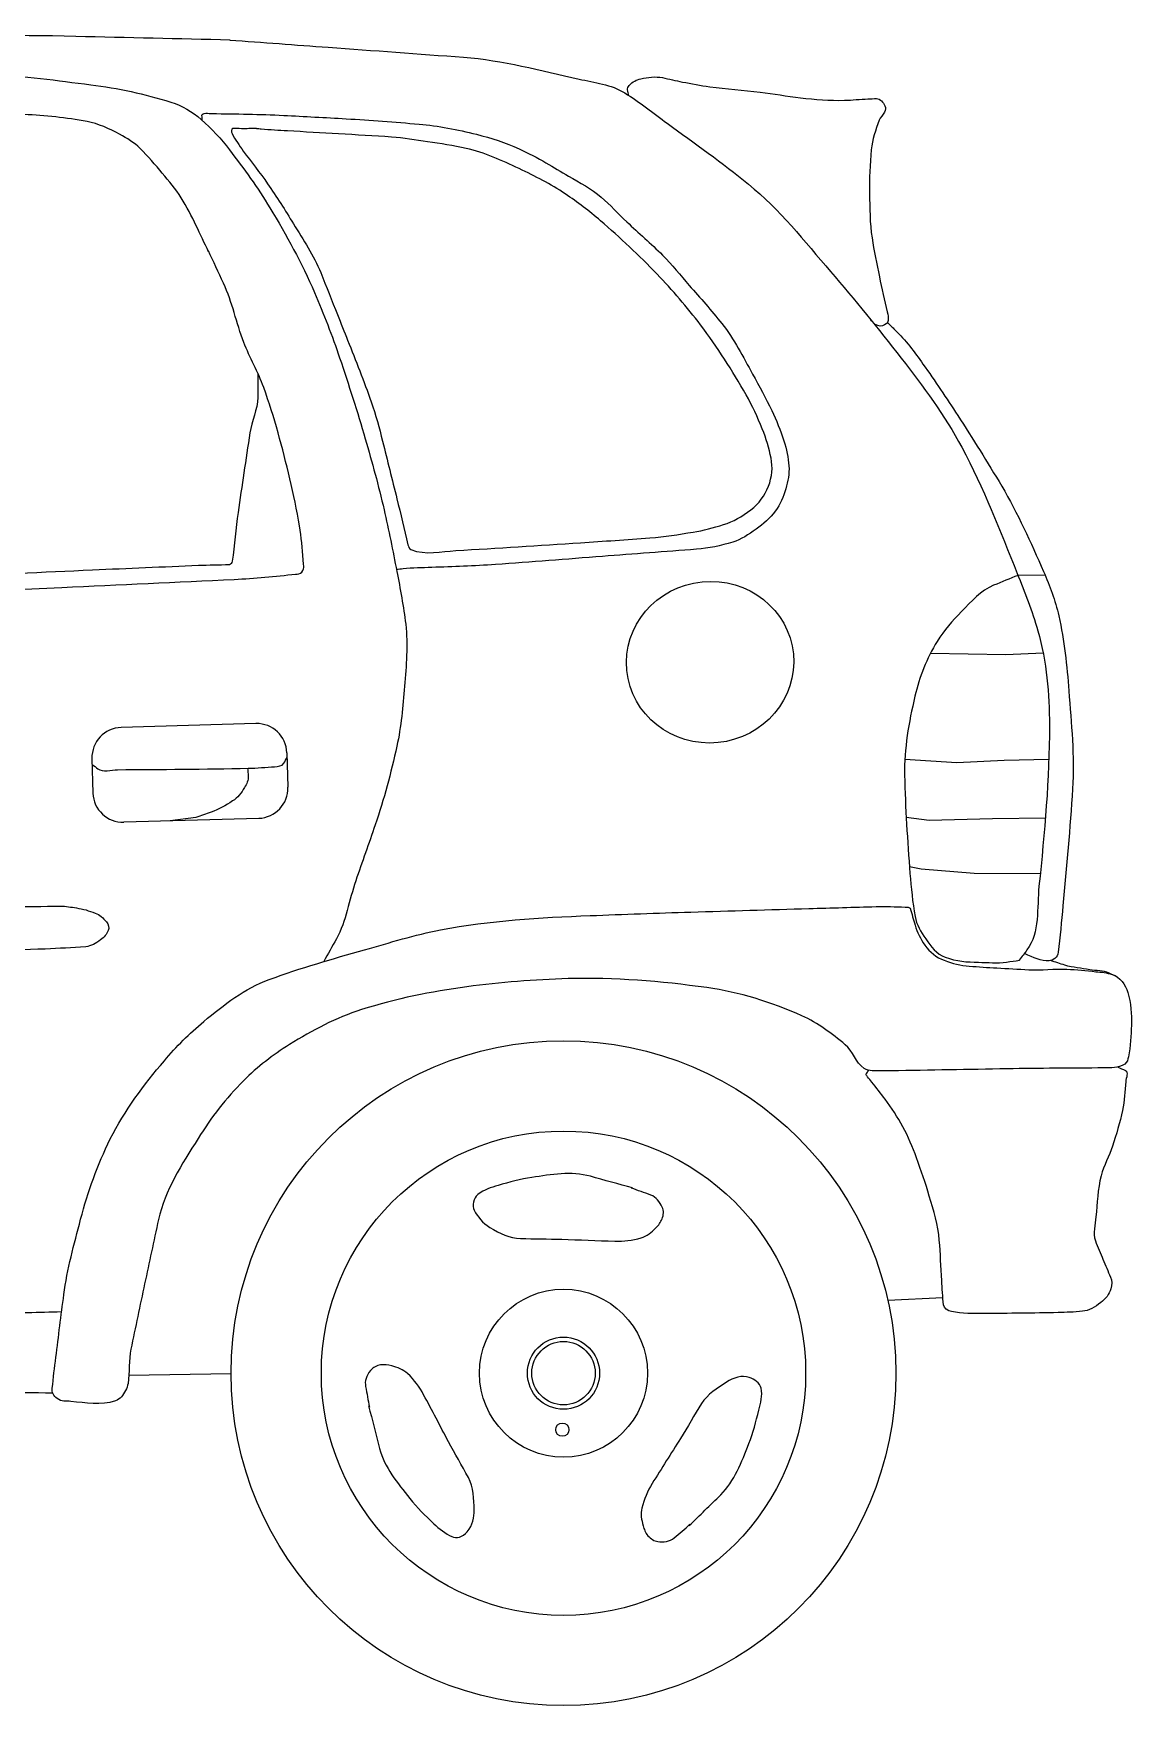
# Model space of a CAD drawing. Header units: millimetres. Extents: x 1343 to 64046, y 44602 to 77982.
# Drawn here: x 33670 to 34754, y 54953 to 56603 of the extents above; entities that cross this region are included whole.
import ezdxf

# ---------------------------------------------------------------- set-up
doc = ezdxf.new("R2010")
doc.units = ezdxf.units.MM

# ---------------------------------------------------------------- blocks, each defined once
blk = doc.blocks.new('A$C5F0A171C')
for p, q in [((4188.7, 1101.5), (4161.6, 1101.8)), ((4147.6, 1023.9), (4073.3, 1027.5)), ((4184.6, 1024.5), (4147.6, 1023.9)), ((3405.9, 978), (3272.8, 978)), ((3243.1, 948.2), (3243.1, 914.1)), ((3435.6, 948.2), (3435.6, 914.1)), ((4096.2, 918.9), (4045.1, 923.7)), ((4142.9, 919.9), (4096.2, 918.9)), ((4187.1, 919.6), (4142.9, 919.9)), ((3405.9, 884.3), (3272.8, 884.3)), ((3344, 887), (3318.5, 884.3)), ((4067.2, 862.7), (4044.7, 866.4)), ((4129.8, 862.7), (4067.2, 862.7)), ((4182, 861.6), (4129.8, 862.7)), ((4057.9, 814.9), (4046.5, 817.7)), ((4110.2, 809.2), (4057.9, 814.9)), ((4175.3, 807), (4110.2, 809.2)), ((4066.9, 391.5), (4012.7, 390.4)), ((3261.6, 338.8), (3362.5, 337.4))]:
    blk.add_line(p, q)
for centre, radius in [((3690.5, 328.1), 328.1), ((3690.5, 328.1), 239), ((3690.5, 328.1), 82.9), ((3690.5, 328.1), 35.6), ((3690.5, 328.1), 31.3), ((3687.7, 272.4), 6.54)]:
    blk.add_circle(centre, radius)
for centre, start, end in [((3272.8, 948.2), 90.0011, 179.9985), ((3405.9, 948.2), 0, 89.9995), ((3272.8, 914.1), 180, 269.9995), ((3405.9, 914.1), 270.0005, 0)]:
    blk.add_arc(centre, 29.7, start, end)
at = {"extrusion": (0, 0, -1)}
blk.add_ellipse((3855.7, 1025.3), major_axis=(-82.4, -5.7), ratio=0.965375, start_param=4.712389, end_param=10.995564, dxfattribs=at)
for points, knots in [([(3400.2, 1653), (3349.6, 1655.7), (3299, 1658.3), (3248.3, 1661), (3124.9, 1667.6), (3001.1, 1666.8), (2877.5, 1668.7), (2773.9, 1670.3), (2670.2, 1670.7), (2566.6, 1670), (2475.5, 1669.3), (2384.7, 1661.2), (2293.9, 1653.4), (2233.1, 1648.1), (2173.2, 1637.6), (2112.9, 1627.8), (2075.2, 1621.7), (2038.4, 1612.7), (2003.3, 1595.8), (1998, 1593.3), (1996.8, 1585.8), (1991.8, 1583.1), (1983.4, 1578.3), (1974.9, 1573.6), (1966.3, 1569), (1887.4, 1525.9), (1807.6, 1484.3), (1729.3, 1439.9), (1659.9, 1400.5), (1593.1, 1356.9), (1525.4, 1314.6), (1483.9, 1288.7), (1442.4, 1262.8), (1401.2, 1236.4), (1377.4, 1221.2), (1354.5, 1204.8), (1331.1, 1189.1), (1325.7, 1185.5), (1320.9, 1180.1), (1314.5, 1178.9), (1300.5, 1176.2), (1286.4, 1173.6), (1272.4, 1170.9), (1238.8, 1164.6), (1205.4, 1157.9), (1171.8, 1152), (1140.7, 1146.6), (1108.9, 1147.9), (1077.5, 1145.7), (1042.6, 1143.2), (1007.8, 1140.8), (973, 1138), (907.6, 1132.7), (842.8, 1122), (778, 1111.1), (706, 1099.1), (634.3, 1085.8), (562.6, 1071.5), (506.3, 1060.3), (450.3, 1047.7), (394.4, 1034.4), (359.6, 1026.2), (325.5, 1015.6), (291.2, 1005), (259, 995.2), (228, 983.1), (197.5, 967.7), (181.3, 959.5), (167.7, 948.2), (154.2, 935.8), (138, 920.8), (124, 905.1), (110.9, 887.2), (95.9, 866.8), (84.3, 846.2), (75.2, 822), (70.9, 810.6), (70.1, 799), (68.8, 787.5), (68.5, 784.1), (71.7, 780.7), (70.1, 777.3), (68.4, 773.7), (64.7, 772.2), (61.2, 770.9), (55, 768.6), (48.2, 770.5), (42.1, 768.3), (35.9, 766.1), (29, 764.1), (25.5, 758.1), (18.5, 746.1), (15.9, 733.7), (12.8, 721), (10.5, 712.1), (8.6, 703.1), (6.4, 694.2), (6, 692.8), (5.6, 691.4), (5.1, 690.1), (4.3, 687.8), (-0.3, 687.2), (0, 685), (0.8, 679.6), (3, 673.8), (5.1, 668.4), (9.3, 657.7), (13.7, 647.1), (17.9, 636.4), (22.9, 623.4), (25.3, 609.4), (31.9, 596.8), (36.3, 588.4), (43.5, 582.1), (49.7, 575.1), (55.1, 568.9), (60.9, 563.7), (66.3, 557.2), (70.7, 551.8), (75.4, 545.5), (75.2, 539.3), (75, 533.4), (70.1, 527.5), (68.8, 521.4), (66.4, 510), (64.3, 498.4), (62.5, 486.9), (61, 477.6), (58.9, 468), (61.2, 458.7), (63.5, 449.5), (71.6, 443.4), (79, 437), (99.9, 419), (119.9, 403.8), (144, 391), (157.6, 383.8), (171.2, 376.9), (186.1, 375.7), (201.8, 374.3), (217.5, 373.6), (233.2, 373.1), (266.8, 371.9), (300.3, 371.2), (333.9, 370.5), (342, 370.4), (350.1, 370.7), (358.1, 373.1), (362.3, 374.3), (366.2, 377.9), (367, 382), (370.1, 397.4), (370.3, 412.7), (370.9, 428.1), (371.8, 456.6), (369.5, 485.2), (372.1, 513.7), (374.8, 543.7), (386.1, 571.9), (396.3, 600.6), (406.4, 629), (417.1, 655.7), (434.6, 681.2), (455.8, 712.2), (484, 733.6), (516.1, 752.7), (548.6, 772.1), (580.8, 786.5), (616.8, 796.2), (670.4, 810.6), (724.1, 817.6), (778, 820.5), (822.8, 822.9), (868.4, 822.8), (913.1, 809), (944.8, 799.2), (971.6, 783.5), (999.7, 766.8), (1027.5, 750.3), (1054.4, 735), (1077.5, 711.8), (1096.8, 692.4), (1110.1, 670), (1123.4, 646.6), (1134.5, 627), (1145.6, 607.9), (1152.7, 586.6), (1162.1, 557.9), (1168.7, 528.9), (1174.3, 499.4), (1178.9, 475.6), (1182.4, 451.7), (1185.8, 427.8), (1188.8, 406.7), (1185.2, 385.2), (1188.4, 363.9), (1188.8, 360.8), (1190.4, 356.4), (1193.4, 356.2), (1216, 355.3), (1238.5, 356.8), (1261, 357.5), (1287.7, 358.3), (1314.5, 359.6), (1341.3, 360.1), (1599.3, 364.2), (1857.4, 360.1), (2115.4, 353.7), (2453.8, 345.3), (2792.2, 337.4), (3130.5, 325.6), (3149, 324.9), (3167.5, 324.3), (3186, 323.6)], [0, 0, 0, 0, 0.019755, 0.019755, 0.019755, 0.067936, 0.067936, 0.067936, 0.108327, 0.108327, 0.108327, 0.143817, 0.143817, 0.143817, 0.167557, 0.167557, 0.167557, 0.182385, 0.182385, 0.182385, 0.184616, 0.184616, 0.184616, 0.188397, 0.188397, 0.188397, 0.223457, 0.223457, 0.223457, 0.254542, 0.254542, 0.254542, 0.273614, 0.273614, 0.273614, 0.284597, 0.284597, 0.284597, 0.287126, 0.287126, 0.287126, 0.292698, 0.292698, 0.292698, 0.305991, 0.305991, 0.305991, 0.318268, 0.318268, 0.318268, 0.331879, 0.331879, 0.331879, 0.357444, 0.357444, 0.357444, 0.385889, 0.385889, 0.385889, 0.408264, 0.408264, 0.408264, 0.422206, 0.422206, 0.422206, 0.435303, 0.435303, 0.435303, 0.442296, 0.442296, 0.442296, 0.450751, 0.450751, 0.450751, 0.460404, 0.460404, 0.460404, 0.464963, 0.464963, 0.464963, 0.466302, 0.466302, 0.466302, 0.467727, 0.467727, 0.467727, 0.470232, 0.470232, 0.470232, 0.472761, 0.472761, 0.472761, 0.477853, 0.477853, 0.477853, 0.481436, 0.481436, 0.481436, 0.481993, 0.481993, 0.481993, 0.48293, 0.48293, 0.48293, 0.485188, 0.485188, 0.485188, 0.489657, 0.489657, 0.489657, 0.495117, 0.495117, 0.495117, 0.498769, 0.498769, 0.498769, 0.501937, 0.501937, 0.501937, 0.504534, 0.504534, 0.504534, 0.507001, 0.507001, 0.507001, 0.51156, 0.51156, 0.51156, 0.515217, 0.515217, 0.515217, 0.518869, 0.518869, 0.518869, 0.529213, 0.529213, 0.529213, 0.535028, 0.535028, 0.535028, 0.541161, 0.541161, 0.541161, 0.554243, 0.554243, 0.554243, 0.557405, 0.557405, 0.557405, 0.559047, 0.559047, 0.559047, 0.565045, 0.565045, 0.565045, 0.57617, 0.57617, 0.57617, 0.587891, 0.587891, 0.587891, 0.59947, 0.59947, 0.59947, 0.613566, 0.613566, 0.613566, 0.627809, 0.627809, 0.627809, 0.648986, 0.648986, 0.648986, 0.666596, 0.666596, 0.666596, 0.679115, 0.679115, 0.679115, 0.691482, 0.691482, 0.691482, 0.701836, 0.701836, 0.701836, 0.710519, 0.710519, 0.710519, 0.722187, 0.722187, 0.722187, 0.731604, 0.731604, 0.731604, 0.739912, 0.739912, 0.739912, 0.741109, 0.741109, 0.741109, 0.749883, 0.749883, 0.749883, 0.760317, 0.760317, 0.760317, 0.860883, 0.860883, 0.860883, 0.992782, 0.992782, 0.992782, 1, 1, 1, 1]), ([(3399.9, 1653), (3432.3, 1649.7), (3464.6, 1646.4), (3496.9, 1643), (3541.3, 1638.5), (3585.7, 1633.9), (3630.1, 1629.3), (3668.5, 1625.3), (3705.7, 1613.8), (3743.3, 1604.4), (3758.6, 1600.5), (3774.7, 1598.2), (3788.1, 1589.4), (3802.6, 1579.7), (3815.6, 1568.8), (3829.1, 1558.2), (3855.4, 1537.6), (3882.2, 1517.8), (3907.5, 1495.8), (3937.4, 1469.8), (3961, 1438), (3985.9, 1407.2), (4009, 1378.5), (4031.3, 1349.6), (4053.1, 1319.8), (4074.1, 1291.1), (4094.2, 1262), (4110.3, 1230), (4130.8, 1189.2), (4145.5, 1146.7), (4161.3, 1104), (4168.3, 1085.1), (4174.9, 1066.8), (4179.9, 1046.8), (4187.9, 1015.6), (4189.5, 984.4), (4188.7, 953.2), (4187.2, 900.4), (4180.7, 847.6), (4173.7, 794.7), (4170.9, 773.5), (4173.3, 749), (4160, 732.4), (4157.4, 729), (4154.7, 725.7), (4152, 722.3)], [0, 0, 0, 0, 0.06932, 0.06932, 0.06932, 0.164416, 0.164416, 0.164416, 0.246798, 0.246798, 0.246798, 0.280355, 0.280355, 0.280355, 0.316996, 0.316996, 0.316996, 0.388184, 0.388184, 0.388184, 0.472243, 0.472243, 0.472243, 0.550549, 0.550549, 0.550549, 0.626246, 0.626246, 0.626246, 0.722863, 0.722863, 0.722863, 0.765588, 0.765588, 0.765588, 0.832381, 0.832381, 0.832381, 0.945494, 0.945494, 0.945494, 0.990885, 0.990885, 0.990885, 1, 1, 1, 1]), ([(3197.1, 403.1), (3174.7, 403.1), (3152.3, 403.2), (3129.9, 403.2), (3061.5, 403.3), (2993.2, 406), (2924.9, 407.5), (2862.3, 408.9), (2799.7, 410.5), (2737, 411.8), (2698.3, 412.6), (2659.6, 412.2), (2620.9, 412.5), (2594.4, 412.8), (2567.9, 413.5), (2541.3, 414), (2533, 414.1), (2524.6, 414.2), (2516.2, 415.4), (2513, 415.9), (2510.1, 419.4), (2509.8, 422.6), (2508.6, 433.1), (2509.2, 443.7), (2508.4, 454.2), (2506.2, 480), (2504.3, 505.8), (2501.9, 531.5), (2500.2, 549.5), (2497.7, 567.4), (2496.2, 585.4), (2493.6, 615.1), (2492.2, 644.8), (2490.4, 674.6), (2489, 698.5), (2488, 722.5), (2487.6, 746.5), (2487.3, 765), (2491.3, 783.4), (2491.9, 801.8), (2492.2, 814), (2489.9, 826.4), (2491.1, 838.5), (2494.4, 871.4), (2497.8, 904.2), (2501.2, 937), (2503.6, 960), (2506, 983.1), (2508.4, 1006.1), (2511.2, 1033.6), (2513.3, 1061.2), (2516.2, 1088.8), (2520.6, 1129.3), (2527.4, 1169.6), (2534.9, 1209.6), (2542.8, 1252.3), (2551.3, 1294.9), (2559.3, 1337.6), (2565.8, 1372.9), (2572, 1408.1), (2578.6, 1443.3), (2584.8, 1476.2), (2591.3, 1509), (2598, 1541.7), (2602.3, 1563.3), (2607, 1584.9), (2611.6, 1606.4), (2612.9, 1612.7), (2614.3, 1618.9), (2615.9, 1625.1), (2616.7, 1628.3), (2619.1, 1631.6), (2622.3, 1632.3), (2641.4, 1636.3), (2660.6, 1635.5), (2679.7, 1635.2), (2771.1, 1633.6), (2862.5, 1632.7), (2953.9, 1630.2), (2986.9, 1629.2), (3019.9, 1628.2), (3052.8, 1627.3), (3089.4, 1626.3), (3126, 1626.1), (3162.5, 1625.1), (3195.7, 1624.2), (3228.5, 1618), (3261.5, 1612.9), (3288.2, 1608.7), (3314.1, 1602.5), (3340, 1593.5), (3351, 1589.6), (3360.7, 1583.5), (3369.3, 1575.5), (3379.7, 1565.9), (3388.5, 1555.8), (3396.6, 1544.6), (3410.2, 1525.6), (3423.2, 1506.7), (3434.6, 1486.3), (3450.1, 1458.8), (3464.6, 1431), (3476.2, 1401.6), (3484.7, 1380.1), (3492.4, 1358.3), (3499.1, 1336.2), (3507.2, 1309.5), (3515.1, 1282.7), (3522, 1255.7), (3528.1, 1232.3), (3533.8, 1208.9), (3538.5, 1185.2), (3542.6, 1164.9), (3545.9, 1144.5), (3549.3, 1124), (3552.2, 1106.5), (3554.9, 1089.1), (3556.5, 1071.5), (3558.3, 1051.2), (3555.8, 1030.7), (3553.6, 1010.4), (3551.4, 990.6), (3549.1, 970.9), (3544.3, 951.4), (3537.7, 925.2), (3530, 899.6), (3520.6, 874.5), (3513.8, 856.3), (3506.7, 838.2), (3499.8, 820), (3492.7, 801.1), (3489.4, 780.5), (3479, 763.2), (3474.6, 755.8), (3470.3, 748.5), (3465.9, 741.1)], [0, 0, 0, 0, 0.018877, 0.018877, 0.018877, 0.076461, 0.076461, 0.076461, 0.129215, 0.129215, 0.129215, 0.161826, 0.161826, 0.161826, 0.184174, 0.184174, 0.184174, 0.191231, 0.191231, 0.191231, 0.193944, 0.193944, 0.193944, 0.202837, 0.202837, 0.202837, 0.224598, 0.224598, 0.224598, 0.239827, 0.239827, 0.239827, 0.264915, 0.264915, 0.264915, 0.285122, 0.285122, 0.285122, 0.300716, 0.300716, 0.300716, 0.311015, 0.311015, 0.311015, 0.338821, 0.338821, 0.338821, 0.358308, 0.358308, 0.358308, 0.381633, 0.381633, 0.381633, 0.415976, 0.415976, 0.415976, 0.452562, 0.452562, 0.452562, 0.482736, 0.482736, 0.482736, 0.510887, 0.510887, 0.510887, 0.529457, 0.529457, 0.529457, 0.534844, 0.534844, 0.534844, 0.537556, 0.537556, 0.537556, 0.553681, 0.553681, 0.553681, 0.63069, 0.63069, 0.63069, 0.658481, 0.658481, 0.658481, 0.689286, 0.689286, 0.689286, 0.717276, 0.717276, 0.717276, 0.739982, 0.739982, 0.739982, 0.749657, 0.749657, 0.749657, 0.761228, 0.761228, 0.761228, 0.780755, 0.780755, 0.780755, 0.807251, 0.807251, 0.807251, 0.826721, 0.826721, 0.826721, 0.850235, 0.850235, 0.850235, 0.870556, 0.870556, 0.870556, 0.888003, 0.888003, 0.888003, 0.902879, 0.902879, 0.902879, 0.92006, 0.92006, 0.92006, 0.936822, 0.936822, 0.936822, 0.959424, 0.959424, 0.959424, 0.975806, 0.975806, 0.975806, 0.992791, 0.992791, 0.992791, 1, 1, 1, 1]), ([(3792.1, 1586.6), (3791.7, 1588.5), (3791.3, 1590.5), (3790.8, 1592.4), (3790.5, 1593.9), (3791.4, 1595.3), (3792.7, 1596.7), (3796.2, 1600.5), (3799.9, 1602), (3804.3, 1602.8), (3811.3, 1604.2), (3818.7, 1605), (3825.6, 1603.4), (3832.2, 1601.9), (3838.6, 1599.9), (3845.2, 1598.5), (3854.1, 1596.6), (3863, 1594.5), (3872.1, 1593), (3888.5, 1590.3), (3905.1, 1588.7), (3921.5, 1586.3), (3934.8, 1584.3), (3947.9, 1581.5), (3961.2, 1579.5), (3975.6, 1577.4), (3990.1, 1575.8), (4004.6, 1575.8), (4012.3, 1575.8), (4020, 1576.3), (4027.8, 1576.5), (4030.6, 1576.5), (4033.5, 1576.6), (4036.3, 1576.5), (4039.9, 1576.3), (4042.7, 1572.5), (4044.3, 1569.1), (4045.2, 1567.2), (4044.6, 1564.8), (4043.7, 1563), (4042.2, 1560.2), (4039.4, 1558), (4038.2, 1555), (4034.4, 1545.7), (4030.9, 1536.2), (4029.6, 1526.2), (4027.8, 1511.9), (4026.7, 1497.7), (4026.6, 1483.3), (4026.4, 1468.7), (4026, 1453.9), (4027.8, 1439.2), (4029.4, 1426.3), (4031.6, 1413.5), (4033.9, 1400.6), (4035.9, 1389), (4038.4, 1377.4), (4040.6, 1365.7), (4041.1, 1362.9), (4041.9, 1360), (4041.2, 1357.2), (4040.7, 1354.7), (4037.9, 1352.9), (4035.7, 1352.3), (4032.9, 1351.4), (4028.5, 1352.8), (4026.6, 1355.3), (4025.8, 1356.3), (4025, 1357.3), (4024.3, 1358.3)], [0, 0, 0, 0, 0.011659, 0.011659, 0.011659, 0.020876, 0.020876, 0.020876, 0.046809, 0.046809, 0.046809, 0.089074, 0.089074, 0.089074, 0.128894, 0.128894, 0.128894, 0.183109, 0.183109, 0.183109, 0.281782, 0.281782, 0.281782, 0.361362, 0.361362, 0.361362, 0.44737, 0.44737, 0.44737, 0.493252, 0.493252, 0.493252, 0.51015, 0.51015, 0.51015, 0.531536, 0.531536, 0.531536, 0.543701, 0.543701, 0.543701, 0.562825, 0.562825, 0.562825, 0.622185, 0.622185, 0.622185, 0.707147, 0.707147, 0.707147, 0.794352, 0.794352, 0.794352, 0.871574, 0.871574, 0.871574, 0.94185, 0.94185, 0.94185, 0.958842, 0.958842, 0.958842, 0.973398, 0.973398, 0.973398, 0.992489, 0.992489, 0.992489, 1, 1, 1, 1]), ([(3372.9, 1444.7), (3369.1, 1453.4), (3365.2, 1462.1), (3361.4, 1470.8), (3357.1, 1480.4), (3352.6, 1489.8), (3347.4, 1498.9), (3342.3, 1507.7), (3335.8, 1515.5), (3329.5, 1523.5), (3322.8, 1532.3), (3316, 1540.7), (3308.3, 1548.7), (3302.6, 1554.7), (3295.8, 1559), (3288.5, 1563.2), (3278.3, 1569.1), (3268.1, 1574.3), (3256.7, 1576.8), (3236.2, 1581.1), (3215.7, 1584.1), (3195, 1585.5), (3174.4, 1586.8), (3153.8, 1588.1), (3133.2, 1589.3), (3108.6, 1590.8), (3084.1, 1592.4), (3059.4, 1593.7), (3000.4, 1596.9), (2941.3, 1596.9), (2882.2, 1597.6), (2846.5, 1597.9), (2810.8, 1597.6), (2775.1, 1597.1), (2757.8, 1596.8), (2740.6, 1595.5), (2723.3, 1594.2), (2713.4, 1593.4), (2703.6, 1591.3), (2693.9, 1589.3), (2687, 1587.9), (2680.2, 1586.5), (2674.6, 1581.1), (2664.3, 1571.3), (2661.1, 1559.2), (2658.2, 1546.8), (2654.3, 1530.3), (2650.5, 1514), (2647.6, 1497.4), (2639.1, 1450.1), (2629.3, 1402.9), (2623.4, 1355.2), (2616.4, 1298.1), (2610.6, 1241), (2605.6, 1183.7), (2603.8, 1163.1), (2602.1, 1142.4), (2600.3, 1121.7), (2599.9, 1117.5), (2598, 1113.3), (2599.3, 1109.1), (2600.8, 1104.4), (2608.6, 1106.7), (2613.3, 1106.7), (2636.1, 1106.8), (2659, 1106.7), (2681.8, 1107.2), (2711.1, 1107.9), (2740.3, 1108.5), (2769.6, 1109.1), (2797.9, 1109.8), (2826.2, 1110.5), (2854.5, 1111.1), (2936.1, 1112.9), (3017.6, 1114.5), (3099.2, 1115.9), (3138.9, 1116.6), (3178.7, 1117.2), (3218.4, 1117.9), (3275.1, 1118.8), (3331.9, 1119.8), (3388.6, 1120.8), (3408.9, 1121.1), (3429.1, 1122.8), (3449.4, 1124.1), (3451.6, 1124.3), (3453.9, 1123.9), (3455.7, 1126.1), (3458.9, 1130.1), (3457.3, 1134.1), (3457.1, 1138.2), (3456.5, 1149.3), (3456.3, 1160.5), (3454.7, 1171.6), (3452.4, 1187.3), (3449.7, 1202.9), (3446.5, 1218.5), (3440.1, 1249.2), (3433, 1279.5), (3423.3, 1309.3), (3418.3, 1324.8), (3410.4, 1339.1), (3405, 1354.3), (3398.2, 1373.7), (3394.8, 1394.4), (3386.7, 1413.3), (3382, 1424.1), (3377.4, 1434.9), (3372.7, 1445.8)], [0, 0, 0, 0, 0.011723, 0.011723, 0.011723, 0.024586, 0.024586, 0.024586, 0.037078, 0.037078, 0.037078, 0.050581, 0.050581, 0.050581, 0.060644, 0.060644, 0.060644, 0.074838, 0.074838, 0.074838, 0.100416, 0.100416, 0.100416, 0.125794, 0.125794, 0.125794, 0.156122, 0.156122, 0.156122, 0.228858, 0.228858, 0.228858, 0.272787, 0.272787, 0.272787, 0.294091, 0.294091, 0.294091, 0.306324, 0.306324, 0.306324, 0.314928, 0.314928, 0.314928, 0.330544, 0.330544, 0.330544, 0.351251, 0.351251, 0.351251, 0.410436, 0.410436, 0.410436, 0.481155, 0.481155, 0.481155, 0.506693, 0.506693, 0.506693, 0.511868, 0.511868, 0.511868, 0.517692, 0.517692, 0.517692, 0.545791, 0.545791, 0.545791, 0.581814, 0.581814, 0.581814, 0.616649, 0.616649, 0.616649, 0.71709, 0.71709, 0.71709, 0.765972, 0.765972, 0.765972, 0.835831, 0.835831, 0.835831, 0.860802, 0.860802, 0.860802, 0.863495, 0.863495, 0.863495, 0.868492, 0.868492, 0.868492, 0.882222, 0.882222, 0.882222, 0.901766, 0.901766, 0.901766, 0.940231, 0.940231, 0.940231, 0.960162, 0.960162, 0.960162, 0.985517, 0.985517, 0.985517, 1, 1, 1, 1]), ([(3370.3, 1574.6), (3370.3, 1576.2), (3370.3, 1577.8), (3370.3, 1579.3), (3370.3, 1582.7), (3377, 1581.1), (3380.4, 1581), (3403.9, 1579.9), (3427.4, 1579.1), (3450.9, 1577.1), (3471.4, 1575.5), (3491.9, 1573.8), (3512.4, 1572), (3536.4, 1569.8), (3560.3, 1567.3), (3584.2, 1564.6), (3603.3, 1562.4), (3621.9, 1558), (3640.5, 1552.9), (3654.9, 1548.9), (3668.9, 1544), (3682.2, 1537.3), (3691.1, 1532.8), (3699.8, 1528), (3708.3, 1522.8), (3715.7, 1518.3), (3722.9, 1513.7), (3730.2, 1509), (3741, 1502.1), (3752.3, 1495.9), (3761.8, 1487.2), (3770.5, 1479.3), (3778, 1470.4), (3786.3, 1462.1), (3797.6, 1450.7), (3809.6, 1440.1), (3820.6, 1428.3), (3829.6, 1418.5), (3837.7, 1407.9), (3846.1, 1397.7), (3856.6, 1384.9), (3867.3, 1372.4), (3877.2, 1359), (3888.8, 1343.3), (3897, 1325.6), (3906, 1308.3), (3912.3, 1296.2), (3918.3, 1284.1), (3924, 1271.7), (3928.4, 1262), (3931.6, 1252.1), (3934.8, 1241.7), (3937.4, 1233.3), (3938.8, 1224.9), (3939.2, 1216.6), (3939.5, 1209.1), (3937.8, 1201.6), (3935.4, 1194.2), (3932.8, 1186.2), (3929.7, 1179.2), (3924.5, 1172.6), (3918.8, 1165.4), (3912.4, 1160.2), (3904.9, 1155.1), (3897.4, 1150.1), (3890.1, 1145.5), (3881.5, 1143.1), (3869.6, 1139.9), (3857.7, 1137.7), (3845.6, 1137.1), (3814.6, 1135.7), (3783.5, 1134.2), (3752.5, 1132.8), (3717.3, 1131.1), (3682.1, 1129.3), (3646.9, 1127.8), (3625.9, 1127), (3604.9, 1127.1), (3583.8, 1126.8), (3574.4, 1126.6), (3564.9, 1127), (3555.5, 1126.2), (3553.3, 1126), (3551.2, 1125.8), (3549, 1125.7)], [0, 0, 0, 0, 0.003995, 0.003995, 0.003995, 0.012658, 0.012658, 0.012658, 0.072605, 0.072605, 0.072605, 0.125023, 0.125023, 0.125023, 0.186358, 0.186358, 0.186358, 0.235226, 0.235226, 0.235226, 0.272975, 0.272975, 0.272975, 0.298337, 0.298337, 0.298337, 0.320318, 0.320318, 0.320318, 0.352916, 0.352916, 0.352916, 0.382707, 0.382707, 0.382707, 0.423626, 0.423626, 0.423626, 0.457479, 0.457479, 0.457479, 0.49957, 0.49957, 0.49957, 0.549162, 0.549162, 0.549162, 0.583767, 0.583767, 0.583767, 0.610892, 0.610892, 0.610892, 0.632537, 0.632537, 0.632537, 0.651819, 0.651819, 0.651819, 0.672333, 0.672333, 0.672333, 0.694627, 0.694627, 0.694627, 0.716967, 0.716967, 0.716967, 0.747898, 0.747898, 0.747898, 0.827026, 0.827026, 0.827026, 0.916796, 0.916796, 0.916796, 0.970423, 0.970423, 0.970423, 0.994463, 0.994463, 0.994463, 1, 1, 1, 1]), ([(3423.7, 1564.9), (3418.7, 1565), (3413.8, 1565.1), (3408.8, 1565.2), (3406, 1565.3), (3403.2, 1565.8), (3400.4, 1565.6), (3398.7, 1565.4), (3398.6, 1562), (3399.4, 1560.6), (3402.6, 1554.7), (3406.1, 1548.7), (3410, 1543.1), (3417.6, 1532), (3425.8, 1521.5), (3433.1, 1510.2), (3441.6, 1497.1), (3449.6, 1483.6), (3457.4, 1469.9), (3466.6, 1453.9), (3476.6, 1438.2), (3482.9, 1420.9), (3488, 1407), (3493.1, 1393), (3498.2, 1379), (3501.3, 1370.5), (3504.4, 1361.9), (3507.5, 1353.4), (3515, 1333), (3522.4, 1312.6), (3529, 1291.9), (3533.2, 1279.1), (3536.1, 1266), (3539, 1252.8), (3543.2, 1233.8), (3547.3, 1214.7), (3551.5, 1195.7), (3554.8, 1180.5), (3557.9, 1165.2), (3561.1, 1150), (3561.5, 1148.1), (3562, 1145.8), (3563.9, 1145), (3578.7, 1139), (3593.4, 1142.3), (3608.2, 1142.8), (3649.3, 1144.1), (3690.4, 1145.3), (3731.4, 1146.9), (3754.3, 1147.7), (3777.1, 1148.7), (3800, 1149.7), (3814.3, 1150.3), (3828.5, 1152.3), (3842.7, 1154.1), (3852.9, 1155.4), (3862.9, 1157.8), (3872.9, 1160.6), (3882.8, 1163.4), (3891.6, 1168), (3900.3, 1174.4), (3908.6, 1180.5), (3914.4, 1187.7), (3918.4, 1197.2), (3922.2, 1206.3), (3923.4, 1215.8), (3921.8, 1224.9), (3920.1, 1234.6), (3917.7, 1244.4), (3914, 1253.9), (3909.5, 1265.7), (3904.9, 1277), (3899.1, 1288), (3886.1, 1312.4), (3872.1, 1335.8), (3856.1, 1358.3), (3843.2, 1376.3), (3829.5, 1393.4), (3814.6, 1409.8), (3797.4, 1428.8), (3779.3, 1446.7), (3760.4, 1464), (3749.6, 1473.9), (3738.4, 1483.1), (3726.4, 1491.5), (3712.2, 1501.6), (3697.2, 1509.9), (3681.6, 1517.8), (3664.8, 1526.3), (3648.1, 1534.6), (3630, 1539.2), (3617.4, 1542.4), (3604.8, 1544.8), (3592, 1547), (3580.3, 1549), (3568.6, 1551.5), (3556.8, 1552.6), (3539.3, 1554.3), (3521.9, 1555.8), (3504.4, 1557.3), (3487.7, 1558.8), (3471, 1560.2), (3454.3, 1561.7), (3445.6, 1562.5), (3437, 1563.1), (3428.4, 1564.2), (3426.8, 1564.4), (3425.3, 1564.6), (3423.7, 1564.8)], [0, 0, 0, 0, 0.009781, 0.009781, 0.009781, 0.015286, 0.015286, 0.015286, 0.018612, 0.018612, 0.018612, 0.031988, 0.031988, 0.031988, 0.058212, 0.058212, 0.058212, 0.088993, 0.088993, 0.088993, 0.125128, 0.125128, 0.125128, 0.154273, 0.154273, 0.154273, 0.17211, 0.17211, 0.17211, 0.214711, 0.214711, 0.214711, 0.241074, 0.241074, 0.241074, 0.279306, 0.279306, 0.279306, 0.309842, 0.309842, 0.309842, 0.313591, 0.313591, 0.313591, 0.342556, 0.342556, 0.342556, 0.423175, 0.423175, 0.423175, 0.468034, 0.468034, 0.468034, 0.496093, 0.496093, 0.496093, 0.516315, 0.516315, 0.516315, 0.536372, 0.536372, 0.536372, 0.555403, 0.555403, 0.555403, 0.573625, 0.573625, 0.573625, 0.5933, 0.5933, 0.5933, 0.617626, 0.617626, 0.617626, 0.671485, 0.671485, 0.671485, 0.71474, 0.71474, 0.71474, 0.764876, 0.764876, 0.764876, 0.793451, 0.793451, 0.793451, 0.827442, 0.827442, 0.827442, 0.86395, 0.86395, 0.86395, 0.889324, 0.889324, 0.889324, 0.912638, 0.912638, 0.912638, 0.947003, 0.947003, 0.947003, 0.979928, 0.979928, 0.979928, 0.996916, 0.996916, 0.996916, 1, 1, 1, 1]), ([(4040.4, 1355.4), (4042.8, 1352.9), (4045.3, 1350.4), (4047.7, 1347.9), (4057.9, 1337.5), (4066.4, 1325.5), (4074.4, 1313.3), (4085.7, 1296.3), (4096.5, 1279), (4107.2, 1261.5), (4121.4, 1238.1), (4135.2, 1214.6), (4148.5, 1190.6), (4163.7, 1163.2), (4175.5, 1134.4), (4187.3, 1105.1), (4193.1, 1090.7), (4198.1, 1076.2), (4201.1, 1060.9), (4205.8, 1036.2), (4207.7, 1011.5), (4208.8, 986.6), (4210.3, 954.4), (4212.6, 921.9), (4209.7, 889.8), (4206.1, 851.4), (4201.2, 813.1), (4196.7, 774.8), (4195, 759.5), (4192.9, 744.2), (4190.7, 729), (4190.4, 726.7), (4189.3, 724.3), (4187.3, 722.9), (4180.3, 718.3), (4171.1, 722.2), (4164, 725.5), (4161.7, 726.6), (4159.4, 727.7), (4157.2, 728.7)], [0, 0, 0, 0, 0.014811, 0.014811, 0.014811, 0.076396, 0.076396, 0.076396, 0.162849, 0.162849, 0.162849, 0.27852, 0.27852, 0.27852, 0.410942, 0.410942, 0.410942, 0.476276, 0.476276, 0.476276, 0.58162, 0.58162, 0.58162, 0.718079, 0.718079, 0.718079, 0.881378, 0.881378, 0.881378, 0.946507, 0.946507, 0.946507, 0.956322, 0.956322, 0.956322, 0.98932, 0.98932, 0.98932, 1, 1, 1, 1]), ([(3418, 1323.5), (3417.7, 1315.6), (3417.4, 1307.6), (3417.1, 1299.7), (3416.6, 1287.7), (3410.6, 1276.6), (3408.4, 1264.8), (3403.5, 1238.8), (3399, 1212.7), (3394.4, 1186.7), (3391.6, 1170.8), (3390.2, 1154.7), (3387.2, 1138.8), (3386.9, 1137.3), (3385.8, 1135.5), (3384.3, 1135.4), (3374.1, 1135), (3364, 1135.6), (3353.9, 1135.4), (3319, 1134.9), (3284.1, 1134.5), (3249.2, 1134), (3151.2, 1132.4), (3053.1, 1130.7), (2955, 1129.1), (2876.1, 1127.9), (2797.1, 1128.1), (2718.2, 1126.7), (2696.3, 1126.3), (2674.5, 1125), (2652.6, 1124.3), (2638.2, 1123.8), (2623.6, 1124.9), (2609.2, 1123.3), (2606.3, 1123), (2603.3, 1122.7), (2600.3, 1122.3)], [0, 0, 0, 0, 0.024473, 0.024473, 0.024473, 0.061247, 0.061247, 0.061247, 0.142557, 0.142557, 0.142557, 0.192176, 0.192176, 0.192176, 0.196739, 0.196739, 0.196739, 0.227867, 0.227867, 0.227867, 0.335095, 0.335095, 0.335095, 0.636527, 0.636527, 0.636527, 0.879135, 0.879135, 0.879135, 0.946376, 0.946376, 0.946376, 0.990856, 0.990856, 0.990856, 1, 1, 1, 1]), ([(4162, 1102), (4153.9, 1099), (4145.8, 1096), (4137.7, 1093), (4124.9, 1088.3), (4115.4, 1077.6), (4105.3, 1068), (4095.9, 1059.1), (4087.6, 1050.2), (4080.4, 1039.3), (4069.4, 1022.5), (4061.9, 1004.9), (4056.8, 985.7), (4049.9, 960), (4044.7, 934.4), (4044.3, 908.3), (4044, 875.9), (4045.3, 843.4), (4046.8, 811), (4047.5, 796.8), (4048.5, 782.7), (4050.6, 768.5), (4051.7, 760.4), (4055.9, 753.3), (4060.5, 746.1), (4065.5, 738.3), (4070.6, 731), (4079.2, 727.4), (4089.9, 722.9), (4100.8, 722), (4111.8, 721.5), (4121, 721), (4130.3, 719.8), (4139.5, 720.9), (4143.8, 721.4), (4148.1, 721.8), (4152.3, 722.3)], [0, 0, 0, 0, 0.051285, 0.051285, 0.051285, 0.131939, 0.131939, 0.131939, 0.206928, 0.206928, 0.206928, 0.322681, 0.322681, 0.322681, 0.477377, 0.477377, 0.477377, 0.669592, 0.669592, 0.669592, 0.753674, 0.753674, 0.753674, 0.802175, 0.802175, 0.802175, 0.854355, 0.854355, 0.854355, 0.919814, 0.919814, 0.919814, 0.974509, 0.974509, 0.974509, 1, 1, 1, 1]), ([(3243.2, 942.3), (3245, 940.8), (3246.8, 939.4), (3248.6, 937.9), (3253.6, 933.8), (3261.6, 936.5), (3268.1, 936.4), (3311.1, 935.4), (3354.1, 934.5), (3397.1, 934), (3405.8, 934), (3414.4, 934.4), (3423.1, 934.8), (3426.3, 935), (3430.7, 935.1), (3432.3, 937.9), (3433.5, 940), (3434.7, 942), (3435.9, 944.1)], [0, 0, 0, 0, 0.035036, 0.035036, 0.035036, 0.13376, 0.13376, 0.13376, 0.783932, 0.783932, 0.783932, 0.914786, 0.914786, 0.914786, 0.963936, 0.963936, 0.963936, 1, 1, 1, 1]), ([(3396.3, 934.1), (3396.5, 931.4), (3396.6, 928.8), (3396.8, 926.1), (3397, 922.2), (3395, 918.7), (3392.8, 915.1), (3389.5, 909.8), (3385.8, 905.4), (3380.6, 902.2), (3373.6, 897.9), (3366.7, 894.3), (3359.1, 891.9), (3354.1, 890.2), (3349, 888.6), (3344, 887)], [0, 0, 0, 0, 0.102951, 0.102951, 0.102951, 0.254227, 0.254227, 0.254227, 0.485546, 0.485546, 0.485546, 0.794313, 0.794313, 0.794313, 1, 1, 1, 1]), ([(2495.7, 780.6), (2495.5, 789.5), (2495.4, 798.3), (2495.3, 807.2), (2495.3, 809.3), (2495.3, 811.4), (2495.3, 813.5), (2495.3, 814), (2495.3, 814.5), (2495.3, 815), (2495.3, 817.6), (2500.5, 815.4), (2503.1, 815.4), (2551.6, 815.2), (2600, 815), (2648.5, 814.7), (2710.7, 814.2), (2773, 814), (2835.2, 813.2), (2877.1, 812.6), (2919, 809.7), (2960.8, 808.7), (3009.2, 807.5), (3057.5, 806.4), (3105.8, 805.3), (3139.8, 804.5), (3173.7, 804.2), (3207.6, 803.4), (3213, 803.3), (3218.3, 802.2), (3223.6, 801.2), (3229.9, 800.1), (3235.9, 798.1), (3241.9, 795.6), (3246.3, 793.7), (3249.6, 790.6), (3252.7, 786.6), (3254.6, 784.2), (3255.4, 780.6), (3254.2, 778), (3252.6, 774.6), (3249.9, 771.5), (3246.4, 769), (3241.5, 765.7), (3236.9, 762.9), (3231.5, 762.7), (3218.2, 762.1), (3204.9, 761.7), (3191.6, 761.6), (3152.8, 761.2), (3114, 760.9), (3075.3, 760.4), (2990.9, 759.5), (2906.6, 758.4), (2822.2, 757.5), (2730.2, 756.5), (2638.2, 757.1), (2546.2, 757.1), (2530.4, 757.1), (2514.6, 757.6), (2498.8, 757.8), (2497.8, 757.8), (2496.8, 757.4), (2495.8, 757.5), (2495.4, 757.5), (2494.8, 757.8), (2494.7, 758.2), (2493.8, 763.8), (2494.7, 769.4), (2495.1, 775), (2495.2, 776.9), (2495.4, 778.8), (2495.5, 780.6)], [0, 0, 0, 0, 0.01667, 0.01667, 0.01667, 0.020661, 0.020661, 0.020661, 0.0216, 0.0216, 0.0216, 0.026521, 0.026521, 0.026521, 0.117805, 0.117805, 0.117805, 0.235072, 0.235072, 0.235072, 0.314001, 0.314001, 0.314001, 0.405075, 0.405075, 0.405075, 0.468983, 0.468983, 0.468983, 0.479146, 0.479146, 0.479146, 0.491144, 0.491144, 0.491144, 0.499965, 0.499965, 0.499965, 0.505445, 0.505445, 0.505445, 0.512922, 0.512922, 0.512922, 0.523099, 0.523099, 0.523099, 0.548154, 0.548154, 0.548154, 0.621183, 0.621183, 0.621183, 0.780121, 0.780121, 0.780121, 0.953442, 0.953442, 0.953442, 0.983172, 0.983172, 0.983172, 0.985059, 0.985059, 0.985059, 0.985904, 0.985904, 0.985904, 0.996471, 0.996471, 0.996471, 1, 1, 1, 1]), ([(4046, 776.7), (4047.4, 771.1), (4048.9, 765.6), (4050.3, 760), (4052.2, 752.9), (4055.2, 746.3), (4059.4, 739.9), (4064, 732.8), (4070.4, 727.6), (4078.1, 724.4), (4086.1, 721), (4094.2, 718.7), (4102.6, 717.9), (4111.7, 717), (4120.7, 716.1), (4129.8, 715.3), (4140.3, 714.4), (4150.8, 713.5), (4161.4, 712.7), (4173.8, 711.8), (4186.4, 712.8), (4198.8, 712.1), (4208.4, 711.5), (4217.8, 710), (4227.3, 708.8), (4232.7, 708.1), (4238.1, 707.5), (4243.4, 705.6), (4251, 702.8), (4256, 695.2), (4258.3, 687.4), (4261.3, 676.7), (4261.3, 665.8), (4260.8, 655.1), (4260.4, 644.7), (4259.3, 634.3), (4257, 624), (4256.4, 621.3), (4255.7, 618.4), (4253.1, 616.8), (4246.3, 612.7), (4239.4, 613.5), (4232.4, 613.6), (4200.6, 614.2), (4168.7, 615.2), (4136.9, 615.5), (4098.8, 616), (4060.7, 616.4), (4022.6, 616.8), (4016.3, 616.9), (4010.1, 617.2), (4003.8, 617.5), (4001.1, 617.6), (3998.5, 618.5), (3996.1, 620.1), (3987.3, 626), (3985.6, 637.5), (3978, 644), (3965, 655.3), (3951.9, 666.2), (3936, 673.8), (3905.8, 688.3), (3875.5, 698.7), (3843, 704.3), (3797.6, 712.1), (3752.1, 717.1), (3706.5, 717.2), (3673.1, 717.3), (3639.7, 715.5), (3606.4, 712.1), (3571, 708.4), (3536.3, 702.5), (3501.8, 692.6), (3476.1, 685.3), (3452.9, 673.8), (3429.7, 660.2), (3412.8, 650.3), (3397.6, 639.4), (3383.3, 625.9), (3365.3, 609), (3350.5, 590.7), (3336.8, 570.2), (3319.9, 545.1), (3302.7, 520.1), (3295.4, 491.3), (3290.1, 470.4), (3285, 449.4), (3279.9, 428.5), (3274.7, 407.1), (3269.5, 385.7), (3264.4, 364.4), (3261.8, 353.4), (3262.5, 341.9), (3260.6, 330.7), (3260.1, 328.2), (3259.3, 325.9), (3258, 323.6), (3255.5, 319.2), (3252.3, 315.3), (3247.6, 313.8), (3233.3, 309.3), (3218.2, 312.7), (3203.7, 314.5), (3199.1, 315.1), (3194.6, 314.3), (3190.2, 317.7), (3186.6, 320.5), (3185.1, 324.4), (3185.7, 328.1), (3187.1, 338.2), (3188.6, 348.4), (3190.2, 358.5), (3193.4, 379), (3196.5, 399.6), (3199.9, 420.1), (3203.9, 445.1), (3211.4, 469.4), (3218.6, 493.9), (3226.6, 521.1), (3236.7, 547), (3250.2, 572.3), (3265.2, 600.3), (3284.5, 624.3), (3305.8, 647.9), (3318.2, 661.8), (3331.1, 674), (3345.8, 685.5), (3366.3, 701.6), (3387.2, 716.8), (3411.7, 725), (3443, 735.5), (3474.7, 743.6), (3506.6, 751.6), (3531.7, 757.8), (3556.5, 765), (3582.1, 769.1), (3631.3, 776.8), (3680.6, 778.3), (3730, 778.8), (3763.2, 779.1), (3796.3, 779.4), (3829.5, 779.4), (3868.3, 779.4), (3907.2, 779.4), (3946, 779.4), (3968.2, 779.4), (3990.4, 779.4), (4012.5, 779.4), (4022, 779.4), (4031.5, 778.7), (4041, 778.1), (4042.3, 778), (4043.7, 778.1), (4044.8, 777.4), (4045.2, 777.2), (4045.6, 777), (4045.9, 776.8)], [0, 0, 0, 0, 0.006216, 0.006216, 0.006216, 0.014136, 0.014136, 0.014136, 0.022889, 0.022889, 0.022889, 0.032017, 0.032017, 0.032017, 0.041815, 0.041815, 0.041815, 0.053234, 0.053234, 0.053234, 0.066706, 0.066706, 0.066706, 0.076992, 0.076992, 0.076992, 0.082913, 0.082913, 0.082913, 0.091344, 0.091344, 0.091344, 0.103029, 0.103029, 0.103029, 0.114297, 0.114297, 0.114297, 0.117214, 0.117214, 0.117214, 0.124737, 0.124737, 0.124737, 0.159117, 0.159117, 0.159117, 0.200227, 0.200227, 0.200227, 0.206967, 0.206967, 0.206967, 0.209906, 0.209906, 0.209906, 0.220703, 0.220703, 0.220703, 0.239216, 0.239216, 0.239216, 0.274406, 0.274406, 0.274406, 0.323746, 0.323746, 0.323746, 0.359794, 0.359794, 0.359794, 0.398061, 0.398061, 0.398061, 0.426456, 0.426456, 0.426456, 0.447242, 0.447242, 0.447242, 0.473338, 0.473338, 0.473338, 0.505369, 0.505369, 0.505369, 0.528642, 0.528642, 0.528642, 0.552369, 0.552369, 0.552369, 0.564562, 0.564562, 0.564562, 0.567288, 0.567288, 0.567288, 0.572389, 0.572389, 0.572389, 0.588183, 0.588183, 0.588183, 0.593198, 0.593198, 0.593198, 0.597264, 0.597264, 0.597264, 0.608333, 0.608333, 0.608333, 0.630736, 0.630736, 0.630736, 0.658134, 0.658134, 0.658134, 0.688532, 0.688532, 0.688532, 0.722285, 0.722285, 0.722285, 0.74203, 0.74203, 0.74203, 0.769655, 0.769655, 0.769655, 0.805107, 0.805107, 0.805107, 0.832998, 0.832998, 0.832998, 0.886297, 0.886297, 0.886297, 0.922065, 0.922065, 0.922065, 0.963985, 0.963985, 0.963985, 0.987907, 0.987907, 0.987907, 0.998137, 0.998137, 0.998137, 0.999549, 0.999549, 0.999549, 1, 1, 1, 1]), ([(4248.5, 702.8), (4245.8, 704.1), (4243.2, 705.5), (4240.5, 706.9), (4234.7, 709.9), (4227.7, 709.6), (4221.3, 710.9), (4213.2, 712.6), (4204.8, 713.4), (4197, 716.1), (4192.3, 717.8), (4187.6, 719.4), (4182.9, 721.1)], [0, 0, 0, 0, 0.130984, 0.130984, 0.130984, 0.418727, 0.418727, 0.418727, 0.780639, 0.780639, 0.780639, 1, 1, 1, 1]), ([(4246.1, 614.1), (4248.6, 612.9), (4251.1, 611.7), (4253.6, 610.4), (4256.9, 608.8), (4254.1, 603.1), (4253.6, 599.5), (4252.5, 590.1), (4251.8, 580.6), (4249.6, 571.2), (4246.7, 559.2), (4242.8, 547.7), (4238.7, 536.1), (4235.2, 526.3), (4229.5, 517.4), (4226.6, 507.3), (4222.8, 494), (4221.9, 480.4), (4220.3, 466.9), (4219.4, 459.1), (4216.7, 450.8), (4219.1, 443.3), (4221.2, 437), (4223.7, 431), (4226, 424.8), (4228.3, 418.9), (4230.7, 412.9), (4232.9, 407), (4234.3, 403.4), (4234.2, 399.2), (4232.9, 395.4), (4231.1, 390), (4227.5, 385.8), (4222.6, 382.2), (4216.7, 377.8), (4210.9, 374.5), (4204.2, 374.1), (4196.2, 373.6), (4188.1, 373.5), (4180.1, 373.5), (4155.7, 373.8), (4131.4, 374.2), (4107.1, 374.7), (4096.3, 374.9), (4085.6, 375.4), (4074.9, 377.6), (4071.5, 378.3), (4067.8, 381.1), (4067.4, 384.5), (4066.7, 392.6), (4066.6, 400.6), (4066.3, 408.7), (4065.9, 422), (4065.9, 435.2), (4065.1, 448.5), (4064.3, 463.3), (4060.3, 477.8), (4056.5, 492.3), (4053.1, 505.2), (4049.3, 517.7), (4045, 530.3), (4041.4, 540.9), (4037.5, 551.4), (4032.4, 561.4), (4027.5, 571.1), (4022, 580.3), (4015.7, 589.1), (4011.6, 594.9), (4007.3, 600.7), (4003.1, 606.4), (4001.8, 608.2), (4000.4, 609.8), (3999.1, 611.6), (3998.4, 612.4), (3997.3, 613.6), (3997.9, 614.5), (3998.7, 615.6), (3999.4, 616.8), (4000.2, 617.9)], [0, 0, 0, 0, 0.012733, 0.012733, 0.012733, 0.029405, 0.029405, 0.029405, 0.072839, 0.072839, 0.072839, 0.128889, 0.128889, 0.128889, 0.176457, 0.176457, 0.176457, 0.238634, 0.238634, 0.238634, 0.274654, 0.274654, 0.274654, 0.304635, 0.304635, 0.304635, 0.333792, 0.333792, 0.333792, 0.351343, 0.351343, 0.351343, 0.376944, 0.376944, 0.376944, 0.407517, 0.407517, 0.407517, 0.44427, 0.44427, 0.44427, 0.555395, 0.555395, 0.555395, 0.604585, 0.604585, 0.604585, 0.620084, 0.620084, 0.620084, 0.656982, 0.656982, 0.656982, 0.717556, 0.717556, 0.717556, 0.785527, 0.785527, 0.785527, 0.846029, 0.846029, 0.846029, 0.897176, 0.897176, 0.897176, 0.946349, 0.946349, 0.946349, 0.978959, 0.978959, 0.978959, 0.988954, 0.988954, 0.988954, 0.993678, 0.993678, 0.993678, 1, 1, 1, 1]), ([(3764.1, 508.8), (3750.3, 513.1), (3736.5, 517.3), (3722.7, 521.6), (3704.3, 527.3), (3684, 524.5), (3665, 522.1), (3653.6, 520.8), (3642.6, 518.1), (3631.4, 515.2), (3624.3, 513.4), (3617.6, 511.6), (3611.2, 506.8), (3606.5, 503.3), (3605.2, 495.9), (3607.2, 491.4), (3610.2, 485), (3615.1, 478.7), (3622, 474.1), (3631.9, 467.6), (3641.4, 462.9), (3652.1, 462.2), (3665.6, 461.4), (3679.1, 461.1), (3692.6, 460.3), (3710, 459.2), (3727.5, 457.9), (3744.9, 456.8), (3753.6, 456.3), (3762.3, 457), (3771, 459.3), (3776.9, 460.8), (3781.2, 464.4), (3785.8, 468.7), (3788.7, 471.4), (3790.7, 474.3), (3792.3, 477.6), (3793.9, 481), (3794.4, 485.5), (3792.8, 489), (3790.4, 494), (3787, 499.4), (3781.9, 501.3), (3775.5, 503.8), (3769.1, 506.3), (3762.7, 508.8)], [0, 0, 0, 0, 0.102241, 0.102241, 0.102241, 0.238249, 0.238249, 0.238249, 0.318961, 0.318961, 0.318961, 0.370577, 0.370577, 0.370577, 0.4079, 0.4079, 0.4079, 0.461578, 0.461578, 0.461578, 0.53781, 0.53781, 0.53781, 0.633242, 0.633242, 0.633242, 0.756729, 0.756729, 0.756729, 0.818614, 0.818614, 0.818614, 0.859927, 0.859927, 0.859927, 0.885789, 0.885789, 0.885789, 0.91263, 0.91263, 0.91263, 0.951409, 0.951409, 0.951409, 1, 1, 1, 1]), ([(3497.3, 301.5), (3500.5, 287.4), (3503.7, 273.3), (3506.9, 259.2), (3511.1, 240.4), (3523.6, 224.7), (3535.3, 209), (3542.3, 199.6), (3549.8, 191.7), (3558.1, 183.4), (3563.4, 178), (3569.5, 173.4), (3575.5, 170.1), (3579.8, 167.6), (3586.5, 169.5), (3590.8, 174.3), (3596.8, 181.2), (3598.3, 188.3), (3598.4, 195.8), (3598.5, 206.4), (3598.4, 218.1), (3593.6, 227.8), (3587.6, 240), (3581.1, 251.8), (3575.1, 263.8), (3567.3, 279.4), (3559.8, 295.2), (3551.9, 310.9), (3548, 318.7), (3543.3, 325.7), (3536.7, 332.3), (3532.3, 336.6), (3526.8, 338.5), (3521.2, 340.4), (3517.6, 341.6), (3513.8, 342), (3510.2, 341.5), (3506.5, 340.9), (3503.1, 339.7), (3500.1, 336.2), (3495.8, 331.2), (3494, 326.1), (3494.9, 320.6), (3495.9, 313.8), (3497, 307), (3498, 300.3)], [0, 0, 0, 0, 0.102239, 0.102239, 0.102239, 0.238249, 0.238249, 0.238249, 0.31896, 0.31896, 0.31896, 0.370576, 0.370576, 0.370576, 0.4079, 0.4079, 0.4079, 0.461578, 0.461578, 0.461578, 0.53781, 0.53781, 0.53781, 0.633242, 0.633242, 0.633242, 0.75673, 0.75673, 0.75673, 0.818614, 0.818614, 0.818614, 0.85993, 0.85993, 0.85993, 0.885789, 0.885789, 0.885789, 0.91263, 0.91263, 0.91263, 0.951409, 0.951409, 0.951409, 1, 1, 1, 1]), ([(3810.2, 174.1), (3820.8, 183.9), (3831.4, 193.7), (3842.1, 203.5), (3856.2, 216.6), (3863.6, 235.3), (3871.3, 253.3), (3875.9, 263.9), (3878.9, 274.8), (3882.1, 285.8), (3884.2, 292.8), (3886.5, 300.4), (3885, 307.5), (3883.8, 312.7), (3878.6, 316.8), (3873.6, 318.6), (3866.6, 321.3), (3857.9, 318.5), (3851.2, 314.5), (3841.8, 308.7), (3831.9, 303.3), (3825.9, 294.3), (3818.4, 283), (3811.4, 271.5), (3804, 260.3), (3794.3, 245.7), (3784.5, 231.4), (3774.8, 216.7), (3770, 209.4), (3766.4, 201.2), (3763.9, 192.8), (3762.2, 187.3), (3763.3, 181.1), (3764.6, 175.3), (3765.5, 171.7), (3766.5, 168.5), (3769.1, 165.3), (3771.9, 162), (3775.2, 159.9), (3778.7, 159.2), (3783.9, 158.1), (3790.6, 159), (3794.9, 162.4), (3800.2, 166.7), (3805.6, 171), (3810.9, 175.4)], [0, 0, 0, 0, 0.102241, 0.102241, 0.102241, 0.238249, 0.238249, 0.238249, 0.318961, 0.318961, 0.318961, 0.370576, 0.370576, 0.370576, 0.4079, 0.4079, 0.4079, 0.461578, 0.461578, 0.461578, 0.537809, 0.537809, 0.537809, 0.63324, 0.63324, 0.63324, 0.756728, 0.756728, 0.756728, 0.818611, 0.818611, 0.818611, 0.859927, 0.859927, 0.859927, 0.885787, 0.885787, 0.885787, 0.912629, 0.912629, 0.912629, 0.951408, 0.951408, 0.951408, 1, 1, 1, 1])]:
    blk.add_open_spline(points, degree=3, knots=knots)

msp = doc.modelspace()

# ---------------------------------------------------------------- block references
at = {"rotation": 1.682545707306379}
msp.add_blockref('A$C5F0A171C', (30513.7, 54844.6), dxfattribs=at)

doc.saveas('drawing.dxf')
